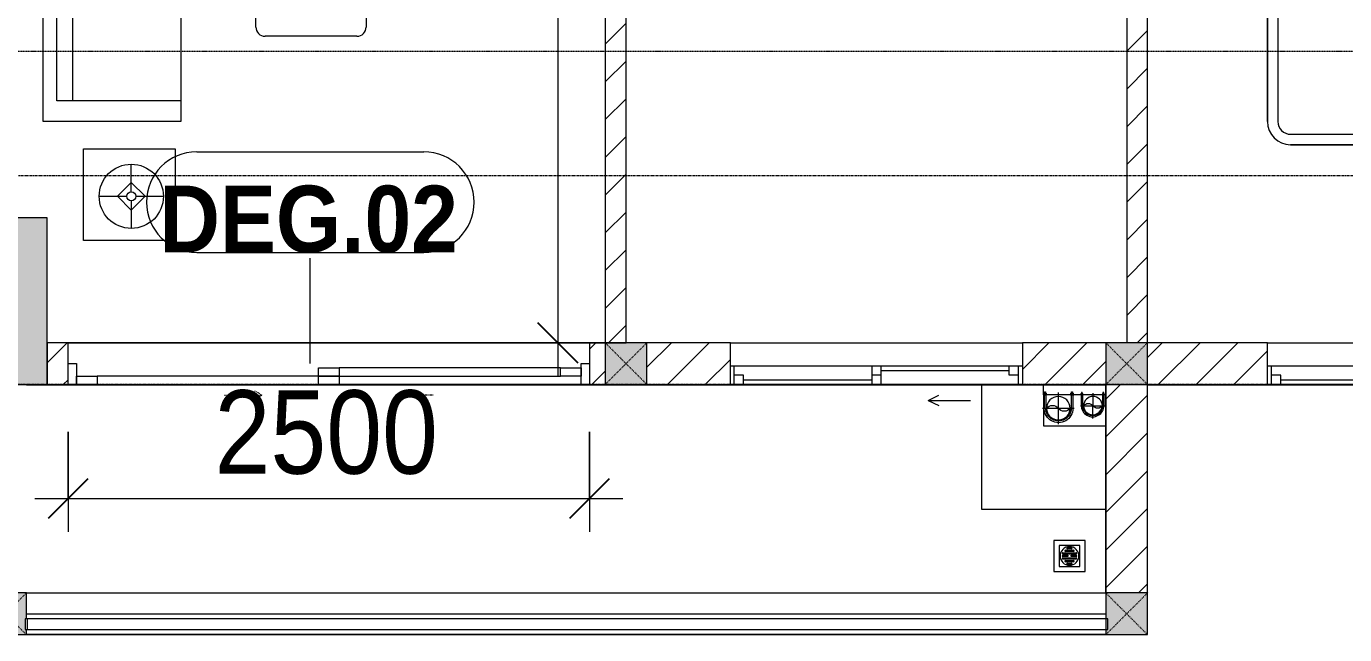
# Model space of a CAD drawing. Header units: millimetres. Extents: x 1591 to 239055, y -15958 to 83255.
# Drawn here: x 165132 to 171452, y 23337 to 26255 of the extents above; entities that cross this region are included whole.
import ezdxf

# ---------------------------------------------------------------- set-up
doc = ezdxf.new("R2010")
doc.units = ezdxf.units.MM
for name, pattern in [('Dash', [6, 3, -3]), ('Dash Dot 3_16_', [7.9375, 4.7625, -1.5875, 0, -1.5875]), ('Grid Line', [22.225, 12.7, -3.175, 3.175, -3.175]), ('IMPORT-CENTER _2_', [40.64, 25.4, -5.08, 5.08, -5.08])]:
    doc.linetypes.add(name, pattern=pattern)
for name, color, linetype, lineweight in [('0-1', 250, 'Continuous', 5), ('A-ANNO-DIMS', 211, 'Continuous', 9), ('A-ANNO-DIMS-160', 211, 'Continuous', 9), ('A-DOOR', 31, 'Continuous', 9), ('A-DOOR-FRAM', 31, 'Continuous', 9), ('A-DOOR-HDLN', 31, 'Dash', 9), ('A-DOOR-IDEN', 31, 'Continuous', 9), ('A-FLOR-1', 7, 'Continuous', 9), ('A-FLOR-2', 9, 'Continuous', 9), ('A-FLOR-HRAL', 11, 'Continuous', 9), ('A-GLAZ', 151, 'Continuous', 9), ('A-WALL', 113, 'Continuous', 9), ('A-WALL-1', 253, 'Continuous', 18), ('A-WALL-3', 113, 'Continuous', 18), ('A-WALL-PATT-1', 10, 'Continuous', 9), ('A-WALL-PATT-2', 111, 'Continuous', 9), ('G-ANNO-SYMB-1', 111, 'Dash Dot 3_16_', 18), ('G-IMPT', 8, 'Continuous', 9), ('G-IMPT-1', 254, 'Continuous', 9), ('G-IMPT-2', 8, 'IMPORT-CENTER _2_', 9), ('I-FURN', 30, 'Continuous', 9), ('I-FURN-1', 254, 'Continuous', 9), ('M-EQPM', 50, 'Continuous', 9), ('S-COLS', 52, 'Continuous', 9), ('S-COLS-1', 52, 'Continuous', 5), ('S-COLS-2', 250, 'Continuous', 18), ('S-COLS-5', 52, 'Continuous', 18), ('S-COLS-HDLN', 52, 'Dash', 9), ('S-GRID-1', 1, 'Grid Line', 9)]:
    doc.layers.add(name, color=color, linetype=linetype, lineweight=lineweight)
doc.styles.add('Arial_B_5', font='arialbd_0.ttf', dxfattribs={"width": 0.9, "height": 320})
doc.styles.add('UTM Avo', font='UTM Avo.ttf', dxfattribs={"width": 0.9, "height": 400})
doc.dimstyles.new('1_Dim_chi_tiet_2_5', dxfattribs={"dimscale": 304.8, "dimtxt": 399.720379, "dimasz": 0.629921, "dimexe": 0.524934, "dimexo": 0.0625, "dimgap": 0.052493, "dimtad": 1, "dimdec": 0, "dimrnd": 5, "dimzin": 0, "dimdsep": 46, "dimtxsty": 'UTM Avo', "dimblk1": 'OBLIQUE', "dimblk2": 'OBLIQUE', "dimsah": 1, "dimcen": 0.09, "dimdle": 0.524934, "dimazin": 0, "dimtfac": 1, "dimtdec": 4, "dimtix": 1, "dimtmove": 0, "dimatfit": 3, "dimfxl": 1.049869, "dimfxlon": 1, "dimtvp": 1, "dimtolj": 1, "dimtzin": 0, "dimarcsym": 2})
pattern_1 = [(45, (0, 0), (-90.50967, 90.50967), [])]
pattern_2 = [(45, (95879.7, 0), (-90.50967, 90.50967), [])]

# ---------------------------------------------------------------- blocks, each defined once
blk = doc.blocks.new('NCV_TKTC_KET CAU_rvt-1-TKCS_MB TẦNG 6-8')
at = {"layer": 'S-COLS-1'}
blk.add_hatch(color=256, dxfattribs=at).paths.add_polyline_path([(69352.6, 24536.9), (69352.6, 25336.9), (68952.6, 25336.9), (68952.6, 24536.9)])
at = {"layer": 'A-FLOR-1'}
for p, q in [((69252.6, 24535.3), (73833.2, 24535.3)), ((73833.2, 24535.3), (74427.6, 24535.3)), ((74627.6, 24535.3), (77102.6, 24535.3)), ((69252.6, 23336.9), (74427.6, 23336.9))]:
    blk.add_line(p, q, dxfattribs=at)
at = {"layer": 'S-COLS-2'}
for p, q in [((69352.6, 25336.9), (68952.6, 25336.9)), ((69352.6, 24536.9), (69352.6, 25336.9)), ((68952.6, 24536.9), (69352.6, 24536.9))]:
    blk.add_line(p, q, dxfattribs=at)
blk = doc.blocks.new('GIUONG NGU-2TAB-1600x2000 - GIUONG NGU-2TAB-1600x2000-V40-TKCS_MB TẦNG 6-8')
at = {"layer": 'I-FURN-1'}
for p, q in [((569.6, 2050), (1997.1, 2050)), ((1997.1, 2050), (569.6, 2050)), ((1997.1, 2000), (569.6, 2000)), ((458.5, 50), (458.5, 1938.9)), ((458.5, 1938.9), (458.5, 50)), ((508.5, 1938.9), (508.5, 100)), ((2058.2, 100), (2058.2, 1938.9)), ((2108.2, 1938.9), (2108.2, 50)), ((2108.2, 50), (2108.2, 1938.9)), ((8.5, 175), (8.5, 450.3)), ((8.5, 450.3), (458.5, 450.3)), ((8.5, 450.3), (458.5, 450.3)), ((8.5, 175), (8.5, 450.3)), ((458.5, 450.3), (458.5, 50)), ((458.5, 450.3), (458.5, 50)), ((2108.2, 50), (2108.2, 450.3)), ((2108.2, 450.3), (2558.2, 450.3)), ((2108.2, 450.3), (2108.2, 50)), ((2558.2, 450.3), (2108.2, 450.3)), ((2558.2, 450.3), (2558.2, 50)), ((2558.2, 50), (2558.2, 450.3)), ((233.5, 86.8), (233.5, 413.5)), ((2333.2, 86.8), (2333.2, 413.5)), ((120.2, 250.2), (346.8, 250.2)), ((2446.5, 250.2), (2219.8, 250.2)), ((508.5, 100), (2058.2, 100)), ((458.5, 50), (108.5, 50)), ((108.5, 50), (458.5, 50)), ((458.5, 50), (108.5, 50)), ((2108.2, 50), (458.5, 50)), ((458.5, 50), (458.5, 0)), ((458.5, 0), (458.5, 50)), ((458.5, 50), (2108.2, 50)), ((458.5, 50), (2108.2, 50)), ((2558.2, 50), (2108.2, 50)), ((2108.2, 50), (2558.2, 50)), ((2108.2, 0), (2108.2, 50)), ((2108.2, 50), (2108.2, 0)), ((2108.2, 50), (2558.2, 50)), ((2558.2, 50), (2558.2, 0))]:
    blk.add_line(p, q, dxfattribs=at)
blk.add_circle((2333.2, 250.2), 150.7, dxfattribs=at)
for centre, radius, start, end in [((569.6, 1938.9), 111.1, 90, 180), ((569.6, 1938.9), 111.1, 90, 180), ((1997.1, 1938.9), 111.1, 0, 90), ((1997.1, 1938.9), 111.1, 360, 90), ((569.6, 1938.9), 61.1, 90, 180), ((1997.1, 1938.9), 61.1, 360, 90), ((233.5, 250.2), 150.7, 0, 210.3773), ((233.5, 250.2), 150.7, 213.09748, 0)]:
    blk.add_arc(centre, radius, start, end, dxfattribs=at)
blk = doc.blocks.new('LOBBY_SOFA_1 - LOBBY_SOFA_1-901197-TKCS_MB TẦNG 6-8')
at = {"layer": 'I-FURN'}
for p, q in [((-2128.3, 1548.5), (-1160.3, 1548.5)), ((-2172.3, 1064.5), (-2172.3, 1504.5)), ((-1116.3, 1504.5), (-1116.3, 1064.5)), ((-1160.3, 1020.5), (-2128.3, 1020.5)), ((-2688.2, 633.5), (-3128.2, 633.5)), ((-3128.2, 633.5), (-3128.2, 193.5)), ((-2688.2, 193.5), (-2688.2, 633.5)), ((-2556, 660), (-708, 660)), ((-2556, 0), (-2556, 660)), ((-2457, 66), (-2457, 660)), ((-1907, 143), (-1907, 660)), ((-1357, 143), (-1357, 660)), ((-807, 660), (-807, 66)), ((-708, 660), (-708, 0)), ((-575.9, 633.5), (-135.9, 633.5)), ((-575.9, 193.5), (-575.9, 633.5)), ((-135.9, 633.5), (-135.9, 193.5)), ((-2915.4, 445), (-2915.4, 577)), ((-348.6, 445), (-348.6, 577)), ((-2981.4, 423), (-2915.4, 489)), ((-2915.4, 489), (-2849.4, 423)), ((-348.6, 489), (-414.6, 423)), ((-282.6, 423), (-348.6, 489)), ((-2937.4, 423), (-3069.4, 423)), ((-2915.4, 357), (-2981.4, 423)), ((-2849.4, 423), (-2915.4, 357)), ((-2915.4, 269), (-2915.4, 401)), ((-2893.4, 423), (-2761.4, 423)), ((-370.6, 423), (-502.6, 423)), ((-414.6, 423), (-348.6, 357)), ((-348.6, 357), (-282.6, 423)), ((-348.6, 269), (-348.6, 401)), ((-326.6, 423), (-194.6, 423)), ((-3128.2, 193.5), (-2688.2, 193.5)), ((-135.9, 193.5), (-575.9, 193.5)), ((-807, 143), (-2457, 143)), ((-807, 66), (-2457, 66)), ((-708, 0), (-2556, 0))]:
    blk.add_line(p, q, dxfattribs=at)
for centre, radius in [((-2915.4, 423), 154), ((-348.6, 423), 154), ((-2915.4, 423), 22), ((-348.6, 423), 22)]:
    blk.add_circle(centre, radius, dxfattribs=at)
for centre, start, end in [((-2128.3, 1504.5), 90, 180), ((-1160.3, 1504.5), 0, 90), ((-2128.3, 1064.5), 180, 270), ((-1160.3, 1064.5), 270, 0)]:
    blk.add_arc(centre, 44, start, end, dxfattribs=at)
at = {"layer": 'I-FURN-1'}
for p, q in [((-2128.3, 1548.5), (-1160.3, 1548.5)), ((-2172.3, 1064.5), (-2172.3, 1504.5)), ((-1116.3, 1504.5), (-1116.3, 1064.5)), ((-1160.3, 1020.5), (-2128.3, 1020.5)), ((-3128.2, 633.5), (-2688.2, 633.5)), ((-3128.2, 193.5), (-3128.2, 633.5)), ((-2688.2, 633.5), (-2688.2, 193.5)), ((-2556, 660), (-708, 660)), ((-2556, 0), (-2556, 660)), ((-708, 660), (-708, 0)), ((-575.9, 633.5), (-135.9, 633.5)), ((-575.9, 193.5), (-575.9, 633.5)), ((-135.9, 633.5), (-135.9, 193.5)), ((-2688.2, 193.5), (-3128.2, 193.5)), ((-135.9, 193.5), (-575.9, 193.5)), ((-708, 0), (-2556, 0))]:
    blk.add_line(p, q, dxfattribs=at)
for centre, start, end in [((-2128.3, 1504.5), 90, 180), ((-1160.3, 1504.5), 0, 90), ((-2128.3, 1064.5), 180, 270), ((-1160.3, 1064.5), 270, 0)]:
    blk.add_arc(centre, 44, start, end, dxfattribs=at)
blk = doc.blocks.new('MAY GIAT - MAY GIAT_dwg-V46-TKCS_MB TẦNG 6-8')
at = {"layer": 'G-IMPT-1', "flags": 128}
blk.add_lwpolyline([(5, 596.6), (5, 2.3), (604.6, 2.3)], dxfattribs=at)
blk = doc.blocks.new('MAY GIAT - MAY GIAT-V47-TKCS_MB TẦNG 6-8')
at = {"layer": 'I-FURN-1'}
for p, q in [((5, -2.3), (604.6, -2.3)), ((5, -596.6), (5, -2.3))]:
    blk.add_line(p, q, dxfattribs=at)
at = {"extrusion": (0, 0, -1), "zscale": -1, "rotation": 180}
blk.add_blockref('MAY GIAT - MAY GIAT_dwg-V46-TKCS_MB TẦNG 6-8', (0, 0), dxfattribs=at)
blk = doc.blocks.new('NCV_TKTC_TANG 6 - 8_rvt-2-TKCS_MB TẦNG 6-8')
at = {"layer": 'A-WALL-PATT-1'}
h = blk.add_hatch(dxfattribs=at)
h.set_pattern_fill('FP_1', color=256, style=0, pattern_type=2)
h.set_pattern_definition(pattern_1)
h.paths.add_polyline_path([(74527.6, 24736.9), (74627.6, 24736.9), (74627.6, 28836.9), (74527.6, 28836.9), (74527.6, 25736.7)])
h.paths.add_polyline_path([(74527.6, 29036.9), (74627.6, 29036.9), (74627.6, 29786.9), (74527.6, 29786.9), (74527.6, 29536.9)])
h.paths.add_polyline_path([(74627.6, 30686.9), (74627.6, 31136.9), (74527.6, 31136.9), (74527.6, 30686.9)])
h = blk.add_hatch(dxfattribs=at)
h.set_pattern_fill('FP_1', color=256, style=0, pattern_type=2)
h.set_pattern_definition(pattern_1)
h.paths.add_polyline_path([(72127.6, 24737.4), (72127.6, 28836.9), (72027.6, 28836.9), (72027.6, 24737.4)])
h.paths.add_polyline_path([(72027.6, 29036.9), (72127.6, 29036.9), (72127.6, 29536.9), (72027.6, 29536.9)])
at = {"layer": 'A-FLOR-2'}
for p, q in [((69452.6, 24736.9), (71952.6, 24736.9)), ((71952.6, 24736.9), (69452.6, 24736.9)), ((70752.6, 24536.9), (71912.6, 24536.9)), ((74427.1, 23937.3), (74427.1, 24536.9)), ((74427.1, 23536.9), (74427.1, 23937.3)), ((69252.6, 23536.9), (74427.1, 23536.9))]:
    blk.add_line(p, q, dxfattribs=at)
at = {"layer": 'A-WALL-1'}
for p, q in [((72027.6, 28836.9), (72027.6, 24737.4)), ((72127.6, 24737.4), (72127.6, 28836.9)), ((74527.6, 28836.9), (74527.6, 24736.9)), ((74627.6, 24736.9), (74627.6, 28836.9)), ((72027.6, 24737.4), (72127.6, 24737.4))]:
    blk.add_line(p, q, dxfattribs=at)
at = {"layer": 'I-FURN-1'}
for name, p, rotation in [('LOBBY_SOFA_1 - LOBBY_SOFA_1-901197-TKCS_MB TẦNG 6-8', (69332.6, 25090.9), 269.9999999999995), ('GIUONG NGU-2TAB-1600x2000 - GIUONG NGU-2TAB-1600x2000-V40-TKCS_MB TẦNG 6-8', (77252.6, 25228.4), 89.99999999999885), ('MAY GIAT - MAY GIAT-V47-TKCS_MB TẦNG 6-8', (73830.9, 23932.4), 89.9999999999997)]:
    blk.add_blockref(name, p, dxfattribs=dict(at, rotation=rotation))
blk = doc.blocks.new('G1_SOF - BO TRU - 200x200-3056268-TKCS_MB TẦNG 6-8')
at = {"layer": 'S-COLS'}
blk.add_hatch(color=256, dxfattribs=at).paths.add_polyline_path([(100, -100), (100, 100), (-100, 100), (-100, -100)])
at = {"layer": 'S-COLS-5'}
for p, q in [((100, 100), (-100, 100)), ((-100, 100), (-100, -100)), ((100, -100), (100, 100)), ((-100, -100), (100, -100))]:
    blk.add_line(p, q, dxfattribs=at)
at = {"layer": 'S-COLS-HDLN'}
for p, q in [((100, 100), (-100, -100)), ((-100, 100), (100, -100))]:
    blk.add_line(p, q, dxfattribs=at)
blk = doc.blocks.new('G1_SOF - BO TRU - 200x200-V3-TKCS_MB TẦNG 6-8')
at = {"layer": 'S-COLS'}
blk.add_hatch(color=256, dxfattribs=at).paths.add_polyline_path([(-90.1, -100), (100, -100), (100, 100), (-100, 100), (-100, -24.6), (-90.1, -24.6), (-90.1, -74.6), (-100, -74.6), (-100, -100)])
at = {"layer": 'S-COLS-5'}
for p, q in [((100, 100), (-100, 100)), ((-100, 100), (-100, -24.6)), ((100, -100), (100, 100)), ((-100, -74.6), (-100, -100)), ((-100, -100), (100, -100))]:
    blk.add_line(p, q, dxfattribs=at)
at = {"layer": 'S-COLS-HDLN'}
for p, q in [((100, 100), (-100, -100)), ((-100, 100), (100, -100))]:
    blk.add_line(p, q, dxfattribs=at)
blk = doc.blocks.new('G1_SOF - BO TRU - 200x200-V4-TKCS_MB TẦNG 6-8')
at = {"layer": 'S-COLS'}
blk.add_hatch(color=256, dxfattribs=at).paths.add_polyline_path([(94.9, -100), (100, -100), (100, -74.6), (94.9, -74.6), (94.9, -24.6), (100, -24.6), (100, 100), (-100, 100), (-100, -24.6), (-95.1, -24.6), (-95.1, -74.6), (-100, -74.6), (-100, -100), (-95.1, -100)])
at = {"layer": 'S-COLS-5'}
for p, q in [((100, 100), (-100, 100)), ((-100, 100), (-100, -24.6)), ((100, -24.6), (100, 100)), ((-100, -74.6), (-100, -100)), ((-100, -100), (100, -100)), ((100, -100), (100, -74.6))]:
    blk.add_line(p, q, dxfattribs=at)
at = {"layer": 'S-COLS-HDLN'}
for p, q in [((100, 100), (-100, -100)), ((-100, 100), (100, -100))]:
    blk.add_line(p, q, dxfattribs=at)
blk = doc.blocks.new('TKTC_XREF_251221_MB TANG 2-7 - TKTC_XREF_260130_MB TANG 2-5_dwg_THU NUOC - THU NUOC-444531-TKCS_MB TẦNG 1-4746804-TKCS_MB TẦNG 6-8')
at = {"layer": 'G-IMPT'}
for p, q in [((-23.3, 10.8), (40.9, 10.8)), ((40.9, 4.8), (-23.3, 4.8)), ((-11, 23.3), (28.5, 23.3)), ((28.5, 17.3), (-11, 17.3)), ((-1.1, 35.6), (18.5, 35.6)), ((18.5, 29.6), (-1.1, 29.6)), ((-23.3, -13.6), (40.9, -13.6)), ((40.9, -19.6), (-23.3, -19.6)), ((-11, -26.1), (28.5, -26.1)), ((28.5, -32.1), (-11, -32.1)), ((-1.1, -38.5), (18.5, -38.5)), ((18.5, -44.5), (-1.1, -44.5))]:
    blk.add_line(p, q, dxfattribs=at)
at = {"layer": 'G-IMPT', "flags": 128}
for points in [[(83.7, -79.4), (83.7, 70.6), (-66.3, 70.6), (-66.3, -79.4)], [(58.7, -54.4), (58.7, 45.6), (-41.3, 45.6), (-41.3, -54.4)]]:
    blk.add_lwpolyline(points, close=True, dxfattribs=at)
for points in [[(-23.3, -1.2), (0.7, -1.2), (0.7, -7.2), (-23.3, -7.2)], [(40.9, -7.2), (16.7, -7.2), (16.7, -1.2), (40.9, -1.2)]]:
    blk.add_lwpolyline(points, dxfattribs=at)
at = {"layer": 'G-IMPT'}
for centre, radius, start, end in [((8.7, -4.4), 45, 360, 180), ((8.7, -4.4), 45, 360, 180), ((-23.3, 7.8), 3, 90, 270), ((-11, 20.3), 3, 90, 270), ((-1.1, 32.6), 3, 90, 270), ((18.5, 32.6), 3, 270, 90), ((28.5, 20.3), 3, 270, 90), ((40.9, 7.8), 3, 270, 90), ((8.7, -4.4), 45, 180, 360), ((8.7, -4.4), 45, 180, 360), ((-23.3, -4.2), 3, 90, 270), ((-23.3, -16.6), 3, 90, 270), ((-11, -29.1), 3, 90, 270), ((-1.1, -41.5), 3, 90, 270), ((18.5, -41.5), 3, 270, 90), ((28.5, -29.1), 3, 270, 90), ((40.9, -4.2), 3, 270, 90), ((40.9, -16.6), 3, 270, 90)]:
    blk.add_arc(centre, radius, start, end, dxfattribs=at)
blk = doc.blocks.new('TKTC_XREF_251221_MB TANG 2-7 - TKTC_XREF_260130_MB TANG 2-5_dwg_$cc-4746805-TKCS_MB TẦNG 6-8')
at = {"layer": 'G-IMPT-2'}
for p, q in [((0, -0.673), (0, 0.673)), ((-0.673, 0), (0.673, 0))]:
    blk.add_line(p, q, dxfattribs=at)
at = {"layer": 'M-EQPM'}
blk.add_circle((0, 0), 0.5, dxfattribs=at)
for centre, radius, start, end in [((0, 0), 0.5, 90, 270), ((0.188, 0.25), 0.313, 126.8699, 233.1301), ((-0.188, -0.25), 0.313, 306.8699, 53.1301)]:
    blk.add_arc(centre, radius, start, end, dxfattribs=at)
blk = doc.blocks.new('TKTC_XREF_251221_MB TANG 2-7 - TKTC_XREF_260130_MB TANG 2-5_dwg_CUM U_DN100-4746799-TKCS_MB TẦNG 6-8')
at = {"layer": 'G-IMPT'}
blk.add_hatch(color=256, dxfattribs=at).paths.add_polyline_path([(0, 61), (15.8, 58.9), (30.5, 52.8), (43.1, 43.1), (52.8, 30.5), (58.9, 15.8), (61, 0), (58.9, -15.8), (52.8, -30.5), (43.1, -43.1), (30.5, -52.8), (15.8, -58.9), (0, -61), (0, -57), (14.8, -55.1), (28.5, -49.4), (40.3, -40.3), (49.4, -28.5), (55.1, -14.8), (57, 0), (55.1, 14.8), (49.4, 28.5), (40.3, 40.3), (28.5, 49.4), (14.8, 55.1), (0, 57)])
for p, q in [((-79.1, 66.6), (-79.1, 63.4)), ((-76.6, 66.6), (-76.6, 63.4)), ((-74.6, 66.6), (-74.6, 63.4)), ((-72.7, 69.3), (-72.7, 60.7)), ((-66.9, 67.9), (-71.7, 67.9)), ((-65, 69), (0, 69)), ((-66.9, 62.1), (-71.7, 62.1)), ((-72.7, -60.7), (-72.7, -69.3)), ((-66.9, -62.1), (-71.7, -62.1)), ((-79.1, -63.4), (-79.1, -66.6)), ((-76.6, -63.4), (-76.6, -66.6)), ((-74.6, -63.4), (-74.6, -66.6)), ((-66.9, -67.9), (-71.7, -67.9)), ((-65, -69), (0, -69))]:
    blk.add_line(p, q, dxfattribs=at)
at = {"layer": 'G-IMPT', "flags": 128}
for points in [[(-72.7, 67.6), (-78.1, 67.6), (-78.1, 62.4), (-72.7, 62.4)], [(-71.7, 59.2), (-66.9, 59.2), (-66.9, 70.8), (-71.7, 70.8)], [(-66.9, 70.8), (-66.9, 72.7), (-65, 72.7), (-65, 57.3), (-66.9, 57.3), (-66.9, 59.2)], [(-65, 61), (0, 61), (0, 57)], [(-72.7, -62.4), (-78.1, -62.4), (-78.1, -67.6), (-72.7, -67.6)], [(-71.7, -70.8), (-66.9, -70.8), (-66.9, -59.2), (-71.7, -59.2)], [(-66.9, -59.2), (-66.9, -57.3), (-65, -57.3), (-65, -72.7), (-66.9, -72.7), (-66.9, -70.8)], [(-65, -61), (0, -61), (0, -57)]]:
    blk.add_lwpolyline(points, dxfattribs=at)
at = {"layer": 'G-IMPT'}
for centre, radius, start, end in [((-78.1, 66.6), 0.96, 90, 180), ((-78.1, 63.4), 0.96, 180, 270), ((-71.1, 69.3), 1.56, 112.61986, 247.38014), ((-67.9, 65), 4.8, 143.1301, 216.8699), ((0, 0), 69, 270, 90), ((-71.1, 60.7), 1.56, 112.61986, 247.38014), ((0, 0), 61, 270, 90), ((0, 0), 57, 270, 90), ((-78.1, -63.4), 0.96, 90, 180), ((-71.1, -60.7), 1.56, 112.61986, 247.38014), ((-67.9, -65), 4.8, 143.1301, 216.8699), ((-78.1, -66.6), 0.96, 180, 270), ((-71.1, -69.3), 1.56, 112.61986, 247.38014)]:
    blk.add_arc(centre, radius, start, end, dxfattribs=at)
blk = doc.blocks.new('TKTC_XREF_251221_MB TANG 2-7 - TKTC_XREF_260130_MB TANG 2-5_dwg_$cc-4746806-TKCS_MB TẦNG 6-8')
at = {"layer": 'G-IMPT-2'}
for p, q in [((-0.673, 0), (0.673, 0)), ((0, -0.673), (0, 0.673))]:
    blk.add_line(p, q, dxfattribs=at)
at = {"layer": 'M-EQPM'}
blk.add_circle((0, 0), 0.5, dxfattribs=at)
for centre, radius, start, end in [((0, 0), 0.5, 90, 270), ((0.188, 0.25), 0.313, 126.8699, 233.1301), ((-0.188, -0.25), 0.313, 306.8699, 53.1301)]:
    blk.add_arc(centre, radius, start, end, dxfattribs=at)
blk = doc.blocks.new('TKTC_XREF_251221_MB TANG 2-7 - TKTC_XREF_260130_MB TANG 2-5_dwg_CUM U_DN100-4746796-TKCS_MB TẦNG 6-8')
at = {"layer": 'G-IMPT'}
blk.add_hatch(color=256, dxfattribs=at).paths.add_polyline_path([(0, 61), (0, 57), (14.8, 55.1), (28.5, 49.4), (40.3, 40.3), (49.4, 28.5), (55.1, 14.8), (57, 0), (55.1, -14.8), (49.4, -28.5), (40.3, -40.3), (28.5, -49.4), (14.8, -55.1), (0, -57), (0, -61), (15.8, -58.9), (30.5, -52.8), (43.1, -43.1), (52.8, -30.5), (58.9, -15.8), (61, 0), (58.9, 15.8), (52.8, 30.5), (43.1, 43.1), (30.5, 52.8), (15.8, 58.9)])
for p, q in [((-79.1, 66.6), (-79.1, 63.4)), ((-76.6, 66.6), (-76.6, 63.4)), ((-74.6, 66.6), (-74.6, 63.4)), ((-72.7, 69.3), (-72.7, 60.7)), ((-66.9, 67.9), (-71.7, 67.9)), ((-66.9, 62.1), (-71.7, 62.1)), ((-65, 69), (0, 69)), ((-79.1, -63.4), (-79.1, -66.6)), ((-76.6, -63.4), (-76.6, -66.6)), ((-74.6, -63.4), (-74.6, -66.6)), ((-72.7, -60.7), (-72.7, -69.3)), ((-66.9, -62.1), (-71.7, -62.1)), ((-66.9, -67.9), (-71.7, -67.9)), ((-65, -69), (0, -69))]:
    blk.add_line(p, q, dxfattribs=at)
at = {"layer": 'G-IMPT', "flags": 128}
for points in [[(-72.7, 67.6), (-78.1, 67.6), (-78.1, 62.4), (-72.7, 62.4)], [(-71.7, 59.2), (-66.9, 59.2), (-66.9, 70.8), (-71.7, 70.8)], [(-66.9, 70.8), (-66.9, 72.7), (-65, 72.7), (-65, 57.3), (-66.9, 57.3), (-66.9, 59.2)], [(-65, 61), (0, 61), (0, 57)], [(-72.7, -62.4), (-78.1, -62.4), (-78.1, -67.6), (-72.7, -67.6)], [(-71.7, -70.8), (-66.9, -70.8), (-66.9, -59.2), (-71.7, -59.2)], [(-66.9, -59.2), (-66.9, -57.3), (-65, -57.3), (-65, -72.7), (-66.9, -72.7), (-66.9, -70.8)], [(-65, -61), (0, -61), (0, -57)]]:
    blk.add_lwpolyline(points, dxfattribs=at)
at = {"layer": 'G-IMPT'}
for centre, radius, start, end in [((-78.1, 66.6), 0.96, 90, 180), ((-78.1, 63.4), 0.96, 180, 270), ((-71.1, 69.3), 1.56, 112.61986, 247.38014), ((-67.9, 65), 4.8, 143.1301, 216.8699), ((-71.1, 60.7), 1.56, 112.61986, 247.38014), ((0, 0), 69, 270, 90), ((0, 0), 61, 270, 90), ((0, 0), 57, 270, 90), ((-78.1, -63.4), 0.96, 90, 180), ((-78.1, -66.6), 0.96, 180, 270), ((-71.1, -60.7), 1.56, 112.61986, 247.38014), ((-67.9, -65), 4.8, 143.1301, 216.8699), ((-71.1, -69.3), 1.56, 112.61986, 247.38014)]:
    blk.add_arc(centre, radius, start, end, dxfattribs=at)
blk = doc.blocks.new('TKTC_XREF_251221_MB TANG 2-7 - TKTC_XREF_251221_MB TANG 2-7-2039446-TKCS_MB TẦNG 6-8')
at = {"layer": 'M-EQPM'}
for p, q in [((40475.8, 7250.7), (40476.1, 7300)), ((40775, 7250.7), (40475.8, 7250.7)), ((40775, 7250.5), (40476, 7250.5)), ((40476, 7250.5), (40476, 7100.9)), ((40476, 7100.9), (40775, 7100.9))]:
    blk.add_line(p, q, dxfattribs=at)
at = {"extrusion": (0, 0, -1)}
for name, p, xscale, yscale, zscale, rotation in [('TKTC_XREF_251221_MB TANG 2-7 - TKTC_XREF_260130_MB TANG 2-5_dwg_$cc-4746805-TKCS_MB TẦNG 6-8', (-40547.5, 7185.6), 113.7150000000073, 113.7150000000073, -113.7150000000073, 89.99900866374671), ('TKTC_XREF_251221_MB TANG 2-7 - TKTC_XREF_260130_MB TANG 2-5_dwg_CUM U_DN100-4746799-TKCS_MB TẦNG 6-8', (-40548.4, 7185.6), 0.9975000000000007, 0.9975000000000007, -0.9975000000000008, 270.0009913382951), ('TKTC_XREF_251221_MB TANG 2-7 - TKTC_XREF_260130_MB TANG 2-5_dwg_$cc-4746806-TKCS_MB TẦNG 6-8', (-40713.5, 7197.7), 90.00000000005114, 90.00000000005114, -90.00000000005114, 90.30471752172576)]:
    blk.add_blockref(name, p, dxfattribs=dict(at, xscale=xscale, yscale=yscale, zscale=zscale, rotation=rotation))
at = {"xscale": 0.7894736842105242, "yscale": 0.7894736842105242, "zscale": 0.7894736842105242, "rotation": 270.0693092566554}
blk.add_blockref('TKTC_XREF_251221_MB TANG 2-7 - TKTC_XREF_260130_MB TANG 2-5_dwg_CUM U_DN100-4746796-TKCS_MB TẦNG 6-8', (40711.7, 7199.3), dxfattribs=at)
blk.add_blockref('TKTC_XREF_251221_MB TANG 2-7 - TKTC_XREF_260130_MB TANG 2-5_dwg_THU NUOC - THU NUOC-444531-TKCS_MB TẦNG 1-4746804-TKCS_MB TẦNG 6-8', (40592.1, 6481.8))
blk = doc.blocks.new('1_FAMILY RVT - W01-WxH 1400x1400xmm-411185-TKCS_MB TẦNG 6-8')
at = {"layer": 'A-GLAZ'}
for p, q in [((-700, 103.81), (700, 103.81)), ((-700, -96.19), (-700, 103.81)), ((700, 103.81), (700, -96.19)), ((-700, -7.29), (-680.95, -7.29)), ((-680.95, -7.29), (-22.225, -7.29)), ((-680.95, -96.19), (-680.95, -7.29)), ((-636.5, -51.74), (-680.95, -51.74)), ((-636.5, -96.19), (-636.5, -51.74)), ((-22.225, -7.29), (22.225, -7.29)), ((-22.225, -7.29), (-22.225, -96.19)), ((22.225, -51.74), (-22.225, -51.74)), ((22.225, -7.29), (636.5, -7.29)), ((22.225, -96.19), (22.225, -7.29)), ((22.225, -29.515), (636.5, -29.515)), ((636.5, -7.29), (700, -7.29)), ((636.5, -51.74), (636.5, -7.29)), ((680.95, -51.74), (636.5, -51.74)), ((680.95, -96.19), (680.95, -7.29)), ((700, -96.19), (-700, -96.19)), ((-700, -96.19), (-636.5, -96.19)), ((-636.5, -73.965), (-22.225, -73.965)), ((-636.5, -96.19), (-22.225, -96.19)), ((-22.225, -96.19), (22.225, -96.19)), ((22.225, -96.19), (680.95, -96.19)), ((680.95, -96.19), (700, -96.19)), ((248.4, -172.39), (299.2, -146.99)), ((248.4, -172.39), (299.2, -197.79)), ((248.4, -172.39), (451.6, -172.39))]:
    blk.add_line(p, q, dxfattribs=at)
blk = doc.blocks.new('DEG_02-DEG_03 - DEG_02-2500x2400mm-CỬA ĐI 02 CÁNH TRƯỢT-841416-TKCS_MB TẦNG 6-8')
at = {"layer": 'A-DOOR'}
for p, q in [((-1210, -100), (-1210, -60)), ((-1210, -60), (-1110, -60)), ((-1110, -60), (-1110, -100)), ((-50, -60), (-1110, -60)), ((-50, -60), (-50, -20)), ((-50, -20), (50, -20)), ((50, -60), (-50, -60)), ((-50, -100), (-50, -60)), ((-50, -60), (50, -60)), ((50, -20), (50, -60)), ((1110, -20), (50, -20)), ((50, -60), (1110, -60)), ((50, -60), (50, -100)), ((1110, -60), (1110, -20)), ((1110, -20), (1210, -20)), ((1210, -60), (1110, -60)), ((1210, -20), (1210, -60)), ((-1110, -100), (-1210, -100)), ((-1110, -100), (-50, -100)), ((50, -100), (-50, -100))]:
    blk.add_line(p, q, dxfattribs=at)
at = {"layer": 'A-DOOR-FRAM'}
for p, q in [((-1250, 0), (-1210, 0)), ((-1250, -100), (-1250, 0)), ((-1210, 0), (-1210, -100)), ((1210, -100), (1210, 0)), ((1210, 0), (1250, 0)), ((1250, 0), (1250, -100)), ((-1210, -100), (-1250, -100)), ((1250, -100), (1210, -100))]:
    blk.add_line(p, q, dxfattribs=at)
at = {"layer": 'A-DOOR-HDLN'}
for p, q in [((-500.4, -151.1), (-320.4, -151.1)), ((-320.4, -151.1), (-355, -131.1)), ((-320.4, -151.1), (-355, -171.1)), ((320.4, -151.1), (355, -131.1)), ((320.4, -151.1), (355, -171.1)), ((500.4, -151.1), (320.4, -151.1))]:
    blk.add_line(p, q, dxfattribs=at)
blk = doc.blocks.new('Railing - 50 x 10mm-1251311-TKCS_MB TẦNG 6-8')
at = {"layer": 'A-FLOR-HRAL'}
for p, q in [((25, 5), (-25, 5)), ((-25, 5), (-25, -5)), ((25, -5), (25, 5)), ((-25, -5), (25, -5))]:
    blk.add_line(p, q, dxfattribs=at)
blk = doc.blocks.new('Railing - Railing-3827363-TKCS_MB TẦNG 6-8')
at = {"layer": 'A-FLOR-HRAL'}
for p, q in [((74427.5, 23412.4), (69257.5, 23412.4)), ((69257.5, 23362.4), (74427.5, 23362.4))]:
    blk.add_line(p, q, dxfattribs=at)
at = {"rotation": 90}
for p in [(69252.5, 23387.4), (74432.5, 23387.4)]:
    blk.add_blockref('Railing - 50 x 10mm-1251311-TKCS_MB TẦNG 6-8', p, dxfattribs=at)
blk = doc.blocks.new('DIMBLOCK123-TKCS_MB TẦNG 6-8')
at = {"layer": 'A-ANNO-DIMS-160'}
for p, q in [((167679.7, 33496.9), (167679.7, 24576.9)), ((167999.7, 33336.9), (167519.7, 33336.9)), ((167679.7, 33336.9), (167999.7, 33336.9)), ((167999.7, 24736.9), (167519.7, 24736.9)), ((167679.7, 24736.9), (167999.7, 24736.9))]:
    blk.add_line(p, q, dxfattribs=at)
at = {"layer": 'A-ANNO-DIMS-160', "lineweight": 25}
for p, q in [((167679.7, 33336.9), (167583.7, 33432.9)), ((167679.7, 33336.9), (167775.7, 33240.9)), ((167679.7, 24736.9), (167583.7, 24832.9)), ((167679.7, 24736.9), (167775.7, 24640.9))]:
    blk.add_line(p, q, dxfattribs=at)
at = {"layer": 'A-ANNO-DIMS-160', "color": 0, "insert": (167160.1, 28489.2), "char_height": 400, "width": 1314.636, "attachment_point": 1, "rotation": 90, "line_spacing_factor": 1.110334, "style": 'UTM Avo'}
blk.add_mtext('8600', dxfattribs=at)
blk = doc.blocks.new('_Oblique')
at = {"color": 0, "linetype": 'ByBlock', "lineweight": -2}
blk.add_line((-0.5, -0.5), (0.5, 0.5), dxfattribs=at)
blk = doc.blocks.new('DIMBLOCK199-TKCS_MB TẦNG 6-8')
at = {"layer": 'A-ANNO-DIMS-160'}
for p, q in [((165332.3, 24309.3), (165332.3, 23829.3)), ((165332.3, 23989.3), (165332.3, 24309.3)), ((167832.3, 24309.3), (167832.3, 23829.3)), ((167832.3, 23989.3), (167832.3, 24309.3)), ((165172.3, 23989.3), (167992.3, 23989.3))]:
    blk.add_line(p, q, dxfattribs=at)
at = {"layer": 'A-ANNO-DIMS-160', "lineweight": 25}
for p, q in [((165332.3, 23989.3), (165428.3, 24085.3)), ((167832.3, 23989.3), (167928.3, 24085.3)), ((165332.3, 23989.3), (165236.3, 23893.3)), ((167832.3, 23989.3), (167736.3, 23893.3))]:
    blk.add_line(p, q, dxfattribs=at)
at = {"layer": 'A-ANNO-DIMS-160', "color": 0, "insert": (166034.5, 24509), "char_height": 400, "width": 1314.636, "attachment_point": 1, "line_spacing_factor": 1.110334, "style": 'UTM Avo'}
blk.add_mtext('2500', dxfattribs=at)
blk = doc.blocks.new('STN_Door Tag - STN_Door Tag-1788670-TKCS_MB TẦNG 6-8')
at = {"layer": 'A-DOOR-IDEN'}
for p, q in [((-3.37, 1.495), (3.431, 1.495)), ((-3.37, -1.524), (3.431, -1.524))]:
    blk.add_line(p, q, dxfattribs=at)
for centre, start, end in [((-3.37, -0.015), 90, 270), ((3.431, -0.015), 270, 90)]:
    blk.add_arc(centre, 1.509, start, end, dxfattribs=at)

msp = doc.modelspace()

# ---------------------------------------------------------------- hatches: boundary and pattern name
at = {"layer": 'A-WALL-PATT-2'}
h = msp.add_hatch(dxfattribs=at)
h.set_pattern_fill('FP_1', color=256, style=0, pattern_type=2)
h.set_pattern_definition(pattern_2)
h.paths.add_polyline_path([(167907.2, 24536.9), (167907.2, 24736.9), (167832.3, 24736.9), (167832.3, 24536.9)])
h.paths.add_polyline_path([(168507.3, 24536.9), (168507.3, 24736.9), (168107.2, 24736.9), (168107.2, 24536.9)])
h.paths.add_polyline_path([(170307.3, 24536.9), (170307.3, 24736.9), (169907.3, 24736.9), (169907.3, 24536.9), (170128.8, 24536.9)])
h.paths.add_polyline_path([(165232.3, 24536.9), (165332.3, 24536.9), (165332.3, 24736.9), (165232.3, 24736.9)])
h = msp.add_hatch(dxfattribs=at)
h.set_pattern_fill('FP_1', color=256, style=0, pattern_type=2)
h.set_pattern_definition(pattern_2)
h.paths.add_polyline_path([(172982.3, 24536.9), (173182.3, 24536.9), (173182.3, 24736.9), (172482.3, 24736.9), (172482.3, 24536.9), (172949.8, 24536.9)])
h.paths.add_polyline_path([(171082.3, 24536.9), (171082.3, 24736.9), (170507.3, 24736.9), (170507.3, 24536.9), (170531.8, 24536.9)])
h = msp.add_hatch(dxfattribs=at)
h.set_pattern_fill('FP_1', color=256, style=0, pattern_type=2)
h.set_pattern_definition(pattern_2)
h.paths.add_polyline_path([(170507.3, 23536.9), (170507.3, 24536.9), (170307.3, 24536.9), (170307.3, 23536.9)])

# ---------------------------------------------------------------- linework, layer by layer
at = {"layer": 'A-DOOR-IDEN'}
msp.add_line((166493.2, 24638), (166493.5, 25143.5), dxfattribs=at)
at = {"layer": 'A-WALL'}
for p, q in [((165332.3, 24736.9), (167832.3, 24736.9)), ((167792.3, 24536.9), (166632.3, 24536.9)), ((165132.3, 23437.4), (170307.3, 23437.4)), ((170307.3, 23337.4), (165132.3, 23337.4))]:
    msp.add_line(p, q, dxfattribs=at)
at = {"layer": 'A-WALL-3'}
for p, q in [((165332.3, 24736.9), (165232.3, 24736.9)), ((165232.3, 24736.9), (165232.3, 24536.9)), ((165332.3, 24536.9), (165332.3, 24736.9)), ((167907.2, 24736.9), (167832.3, 24736.9)), ((167832.3, 24736.9), (167832.3, 24536.9)), ((168507.3, 24736.9), (168107.2, 24736.9)), ((170307.3, 24736.9), (169907.3, 24736.9)), ((171082.3, 24736.9), (170507.3, 24736.9)), ((165232.3, 24536.9), (165332.3, 24536.9)), ((167832.3, 24536.9), (167907.2, 24536.9)), ((168107.2, 24536.9), (168507.3, 24536.9)), ((169907.3, 24536.9), (170307.3, 24536.9)), ((170307.3, 24536.9), (170307.3, 23536.9)), ((170507.3, 23536.9), (170507.3, 24536.9)), ((170507.3, 24536.9), (171082.3, 24536.9))]:
    msp.add_line(p, q, dxfattribs=at)
at = {"layer": 'G-ANNO-SYMB-1'}
msp.add_line((124639, 26135.3), (229692.1, 26135.3), dxfattribs=at)
at = {"layer": 'S-GRID-1'}
for p, q in [((221768.6, 25536.9), (132338.5, 25536.9)), ((223800.6, 24536.9), (130306.5, 24536.9))]:
    msp.add_line(p, q, dxfattribs=at)

# ---------------------------------------------------------------- block references
at = {"layer": '0-1'}
for name in ['NCV_TKTC_KET CAU_rvt-1-TKCS_MB TẦNG 6-8', 'NCV_TKTC_TANG 6 - 8_rvt-2-TKCS_MB TẦNG 6-8']:
    msp.add_blockref(name, (95879.7, 0), dxfattribs=at)
at = {"layer": 'A-DOOR'}
msp.add_blockref('DEG_02-DEG_03 - DEG_02-2500x2400mm-CỬA ĐI 02 CÁNH TRƯỢT-841416-TKCS_MB TẦNG 6-8', (166582.3, 24636.9), dxfattribs=at)
at = {"layer": 'A-DOOR-IDEN', "xscale": 159.9999999999999, "yscale": 159.9999999999999, "zscale": 159.9999999999999}
msp.add_blockref('STN_Door Tag - STN_Door Tag-1788670-TKCS_MB TẦNG 6-8', (166488.6, 25413.8), dxfattribs=at)
at = {"layer": 'A-FLOR-HRAL'}
msp.add_blockref('Railing - Railing-3827363-TKCS_MB TẦNG 6-8', (95879.7, 0), dxfattribs=at)
at = {"layer": 'A-GLAZ'}
for p in [(169207.3, 24633.1), (171782.3, 24633.1)]:
    msp.add_blockref('1_FAMILY RVT - W01-WxH 1400x1400xmm-411185-TKCS_MB TẦNG 6-8', p, dxfattribs=at)
at = {"layer": 'M-EQPM'}
msp.add_blockref('TKTC_XREF_251221_MB TANG 2-7 - TKTC_XREF_251221_MB TANG 2-7-2039446-TKCS_MB TẦNG 6-8', (129532.3, 17236.9), dxfattribs=at)
at = {"layer": 'S-COLS'}
for name, p in [('G1_SOF - BO TRU - 200x200-3056268-TKCS_MB TẦNG 6-8', (168007.2, 24636.9)), ('G1_SOF - BO TRU - 200x200-3056268-TKCS_MB TẦNG 6-8', (170407.3, 24636.9)), ('G1_SOF - BO TRU - 200x200-V4-TKCS_MB TẦNG 6-8', (165032.3, 23436.9)), ('G1_SOF - BO TRU - 200x200-V3-TKCS_MB TẦNG 6-8', (170407.3, 23436.9))]:
    msp.add_blockref(name, p, dxfattribs=at)

# ---------------------------------------------------------------- texts
at = {"layer": 'A-DOOR-IDEN', "insert": (166485.4, 25328.4), "char_height": 320, "width": 1467.36, "attachment_point": 5, "line_spacing_factor": 0.936439, "style": 'Arial_B_5'}
msp.add_mtext('\\pt7.2,14.4,21.6,28.8,36,43.2,50.4,57.6,64.8,72,79.2,86.4,93.6,100.8,108,115.2,122.4,129.6,136.8,144,151.2,158.4,165.6,172.8,180,187.2,194.4,201.6,208.8,216,223.2,230.4;DEG.02', dxfattribs=at)

# ---------------------------------------------------------------- dimensions: what is measured, and where the dimension line sits
at = {"layer": 'A-ANNO-DIMS'}
dim = msp.add_linear_dim(base=(167679.7, 24736.9), p1=(167999.7, 33336.9), p2=(167999.7, 24736.9), angle=90, dimstyle='1_Dim_chi_tiet_2_5', override={"dimpost": '<>', "dimfxl": 8600}, dxfattribs=at)
dim.commit()
dim.dimension.update_dxf_attribs({"geometry": 'DIMBLOCK123-TKCS_MB TẦNG 6-8', "text_midpoint": (167456.7, 29036.9)})
dim = msp.add_linear_dim(base=(167832.3, 23989.3), p1=(165332.3, 24309.3), p2=(167832.3, 24309.3), dimstyle='1_Dim_chi_tiet_2_5', override={"dimpost": '<>', "dimfxl": 2500}, dxfattribs=at)
dim.commit()
dim.dimension.update_dxf_attribs({"geometry": 'DIMBLOCK199-TKCS_MB TẦNG 6-8', "text_midpoint": (166582.3, 24212.3)})

doc.saveas('drawing.dxf')
